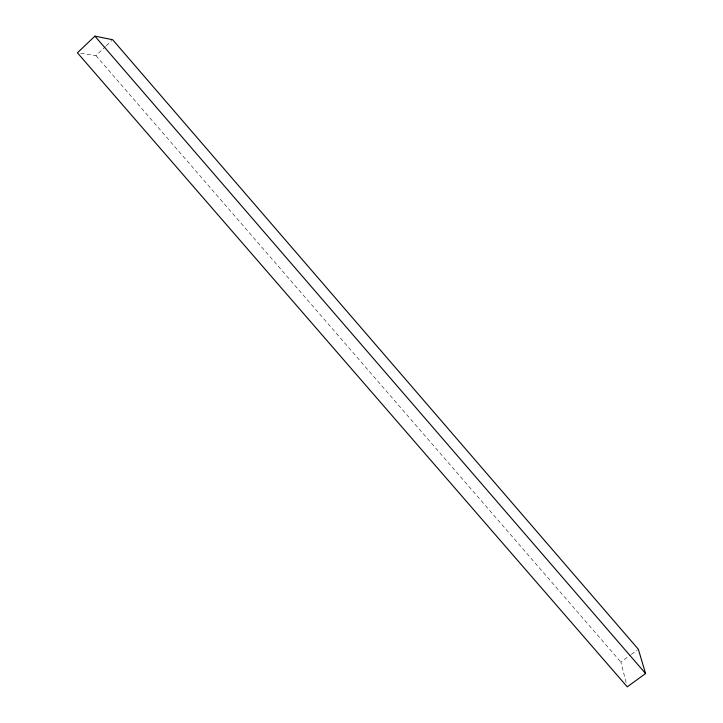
<?xml version="1.0" encoding="UTF-8"?>
<svg xmlns="http://www.w3.org/2000/svg" width="723" height="723" viewBox="0 0 723 723"><rect width="100%" height="100%" fill="white"/><g stroke="black" fill="none" stroke-linecap="round" stroke-linejoin="round"><path stroke-width="0.54" stroke-dasharray="3.62 2.71" d="M80.705 53.303L95.942 55.599L105.495 46.525M106.299 45.766L111.866 40.47M626.145 682.539L620.858 662.06L630.474 655.002M631.351 654.36L637.469 649.878M95.942 55.599L620.858 662.06"/><path stroke-width="1.08" d="M94.903 36.15L77.433 52.815L627.266 686.85L645.567 673.538L638.346 649.236L112.671 39.72L94.903 36.15L645.567 673.538"/></g></svg>
